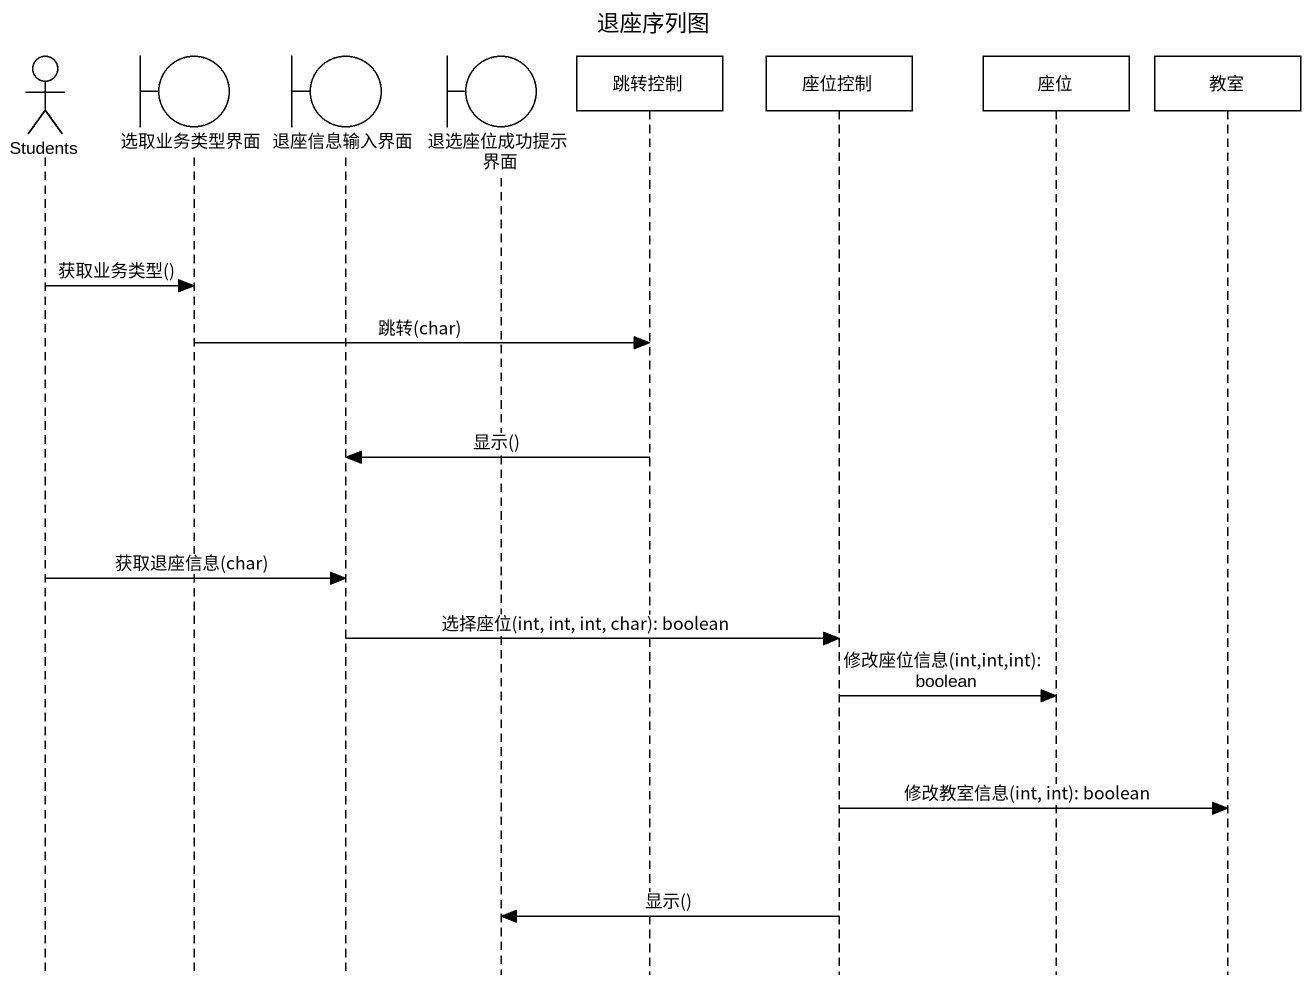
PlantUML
@startuml
title 退座序列图
hide footbox
actor Students
boundary 选取业务类型界面
boundary 退座信息输入界面
boundary 退选座位成功提示界面
participant 跳转控制
participant 座位控制
participant 座位
participant 教室

Students -> 选取业务类型界面 : 获取业务类型()
选取业务类型界面 -> 跳转控制 : 跳转(char)
跳转控制 -> 退座信息输入界面 : 显示()
Students -> 退座信息输入界面 : 获取退座信息(char)
退座信息输入界面 -> 座位控制 : 选择座位(int, int, int, char): boolean
座位控制 -> 座位 : 修改座位信息(int,int,int): boolean
座位控制 -> 教室 : 修改教室信息(int, int): boolean
座位控制 -> 退选座位成功提示界面 : 显示()
@enduml
